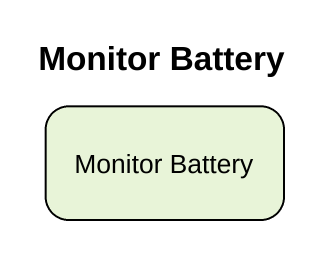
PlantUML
@startuml
title Monitor Battery
hide empty description
state "Monitor Battery" as Monitor_Battery
@enduml
